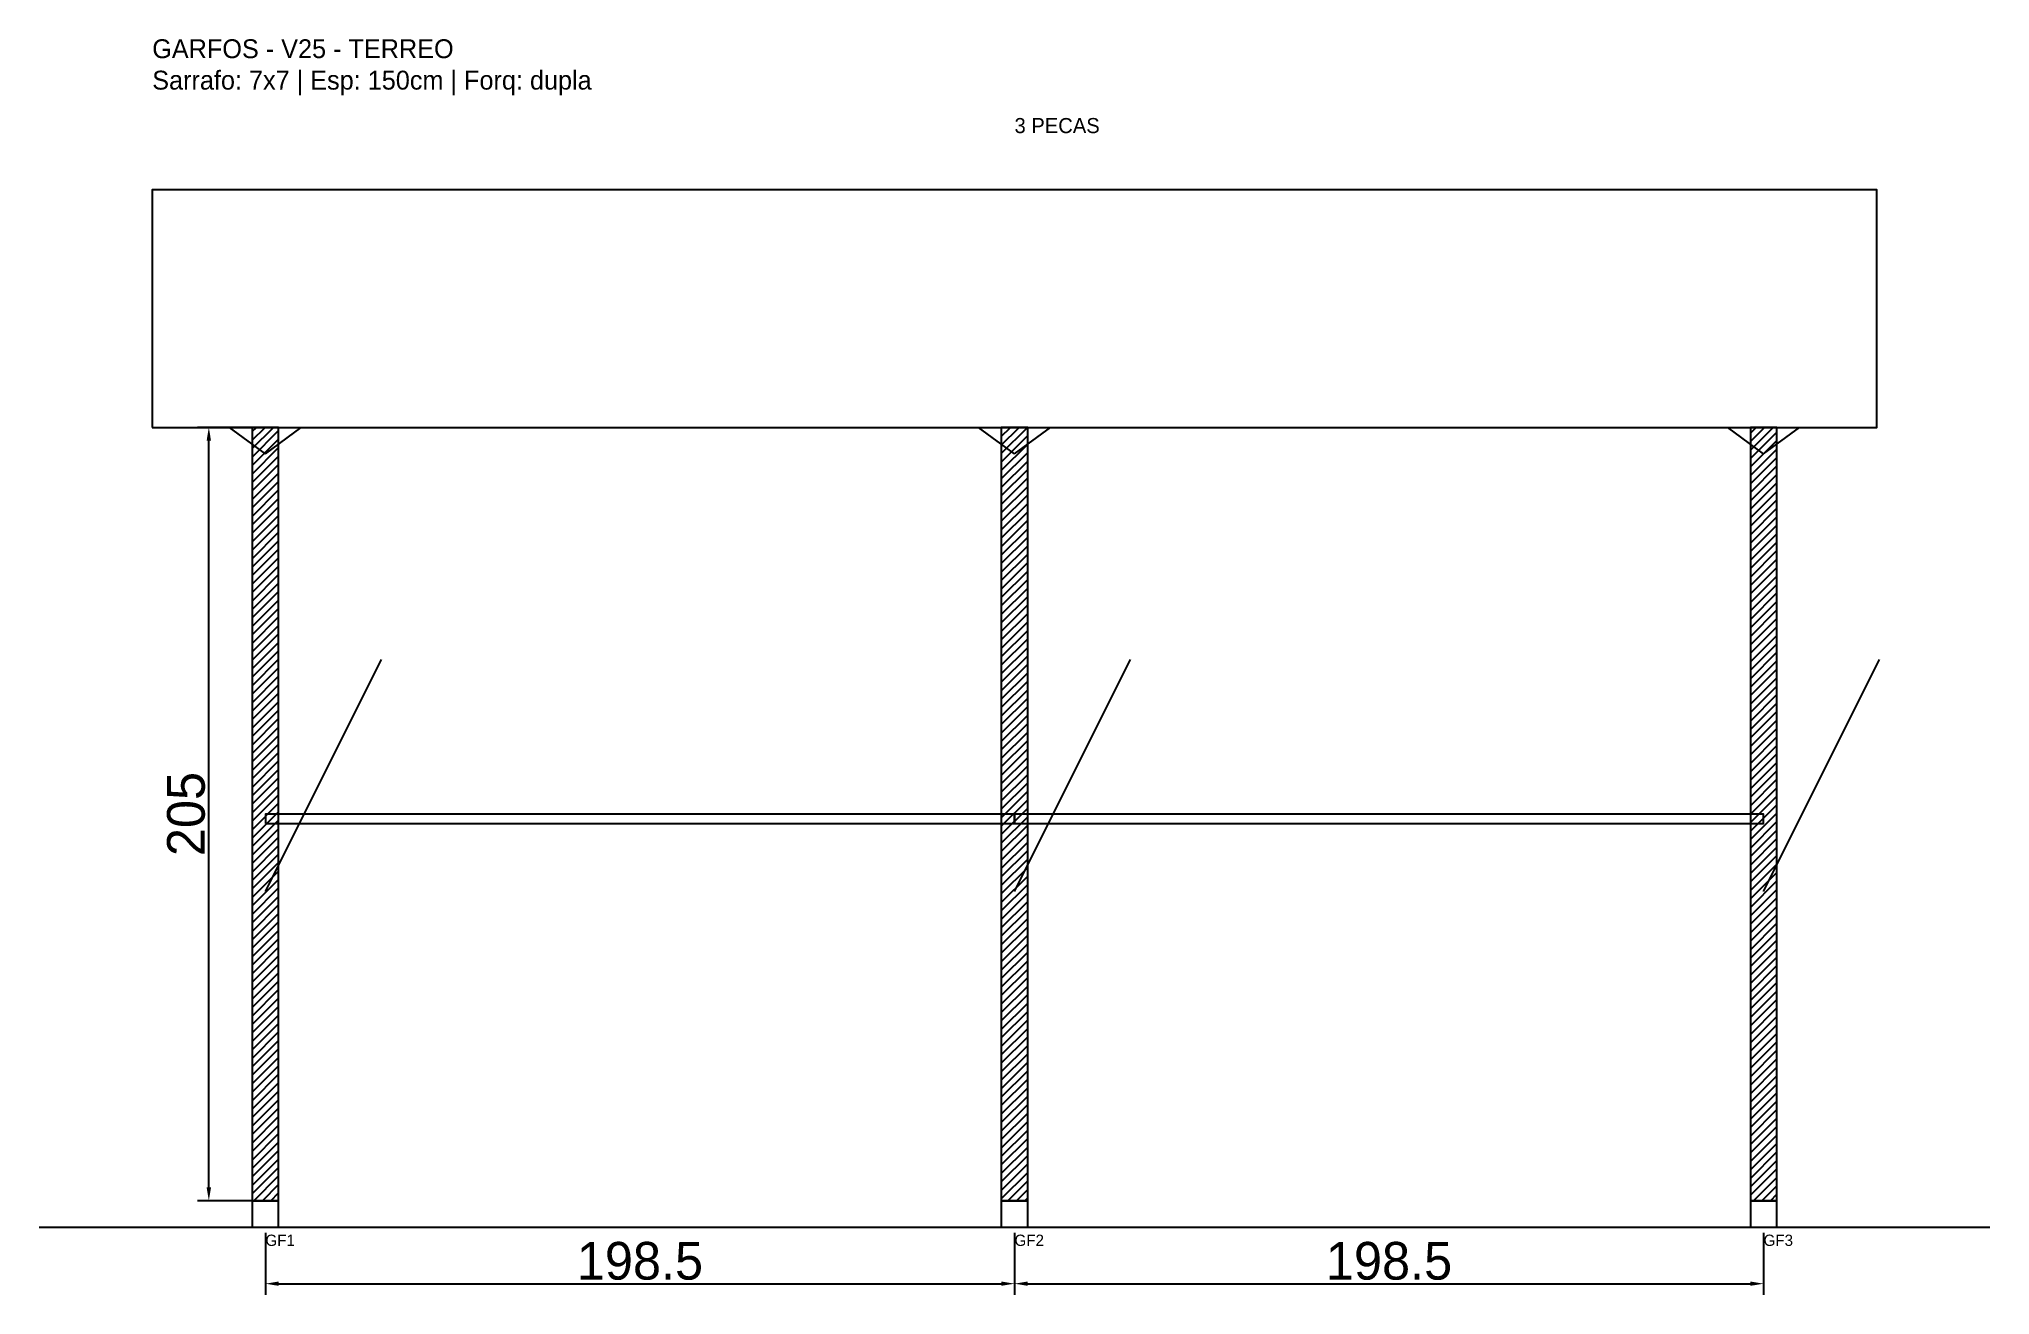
# Model space of a CAD drawing. Header units: metres. Extents: x -30 to 487, y -25 to 308.
import ezdxf

# ---------------------------------------------------------------- set-up
doc = ezdxf.new("R2010")
doc.units = ezdxf.units.M
for name, color, linetype in [('BARRA_ANCORAGEM', 1, 'Continuous'), ('COTA', 241, 'Continuous'), ('GARFOS OK', 3, 'Continuous'), ('NOME DA VIGA', 6, 'Continuous'), ('SARR_7x7', 40, 'Continuous'), ('TIRAS REESCORAMENTO', 252, 'Continuous'), ('VIGAS', 3, 'Continuous')]:
    doc.layers.add(name, color=color, linetype=linetype)
doc.dimstyles.new('EZ DXF', dxfattribs={"dimtxt": 10, "dimasz": 3.5, "dimexe": 3, "dimexo": 1.5, "dimgap": 1, "dimtad": 1, "dimdec": 1, "dimdsep": 46, "dimcen": 2.5, "dimazin": 3, "dimtfac": 1, "dimtmove": 0, "dimatfit": 3})

msp = doc.modelspace()

# ---------------------------------------------------------------- hatches: boundary and pattern name
at = {"layer": 'COTA'}
h = msp.add_hatch(dxfattribs=at)
h.set_pattern_fill('ANSI31', scale=0.5)
h.paths.add_polyline_path([(26.5, 0), (33.5, 0), (33.5, 205), (26.5, 205)])
h = msp.add_hatch(dxfattribs=at)
h.set_pattern_fill('ANSI31', scale=0.5)
h.paths.add_polyline_path([(225, 0), (232, 0), (232, 205), (225, 205)])
h = msp.add_hatch(dxfattribs=at)
h.set_pattern_fill('ANSI31', scale=0.5)
h.paths.add_polyline_path([(423.5, 0), (430.5, 0), (430.5, 205), (423.5, 205)])

# ---------------------------------------------------------------- linework, layer by layer
at = {"layer": 'BARRA_ANCORAGEM'}
for p, q in [((30, 82), (60.75, 143.5)), ((228.5, 82), (259.25, 143.5)), ((427, 82), (457.75, 143.5))]:
    msp.add_line(p, q, dxfattribs=at)
at = {"layer": 'GARFOS OK'}
for p, q in [((30, 198), (20.5, 205)), ((20.5, 205), (39.5, 205)), ((30, 198), (39.5, 205)), ((228.5, 198), (219, 205)), ((219, 205), (238, 205)), ((228.5, 198), (238, 205)), ((427, 198), (417.5, 205)), ((417.5, 205), (436.5, 205)), ((427, 198), (436.5, 205))]:
    msp.add_line(p, q, dxfattribs=at)
at = {"layer": 'GARFOS OK', "linetype": 'CONTINUOUS'}
msp.add_line((-30, -7), (487, -7), dxfattribs=at)
at = {"layer": 'GARFOS OK'}
for points in [[(26.5, 0), (33.5, 0), (33.5, 205), (26.5, 205), (26.5, 0)], [(225, 0), (232, 0), (232, 205), (225, 205), (225, 0)], [(423.5, 0), (430.5, 0), (430.5, 205), (423.5, 205), (423.5, 0)]]:
    msp.add_lwpolyline(points, dxfattribs=at)
at = {"layer": 'SARR_7x7'}
for points in [[(26.5, -7), (33.5, -7), (33.5, 0), (26.5, 0), (26.5, -7)], [(225, -7), (232, -7), (232, 0), (225, 0), (225, -7)], [(423.5, -7), (430.5, -7), (430.5, 0), (423.5, 0), (423.5, -7)]]:
    msp.add_lwpolyline(points, dxfattribs=at)
at = {"layer": 'TIRAS REESCORAMENTO'}
for points in [[(30, 100), (228.5, 100), (228.5, 102.5), (30, 102.5), (30, 100)], [(228.5, 100), (427, 100), (427, 102.5), (228.5, 102.5), (228.5, 100)]]:
    msp.add_lwpolyline(points, dxfattribs=at)
at = {"layer": 'VIGAS'}
msp.add_lwpolyline([(0, 205), (457, 205), (457, 268), (0, 268), (0, 205)], dxfattribs=at)

# ---------------------------------------------------------------- texts
at = {"layer": 'NOME DA VIGA'}
for s, height, p in [('3 PECAS', 4, (228.5, 283)), ('GF1', 3, (30, -12)), ('GF2', 3, (228.5, -12)), ('GF3', 3, (427, -12))]:
    msp.add_text(s, height=height, dxfattribs=at).set_placement(p)
at = {"layer": 'NOME DA VIGA', "insert": (0, 293), "char_height": 5, "attachment_point": 7}
msp.add_mtext('GARFOS - V25 - TERREO\\PSarrafo: 7x7 | Esp: 150cm | Forq: dupla', dxfattribs=at)

# ---------------------------------------------------------------- dimensions: what is measured, and where the dimension line sits
at = {"layer": 'COTA'}
msp.add_linear_dim(base=(15, 0), p1=(30, 0), p2=(30, 205), angle=90, dimstyle='EZ DXF', dxfattribs=at).render()
for base, p1, p2 in [((30, -22), (30, -7), (228.5, -7)), ((228.5, -22), (228.5, -7), (427, -7))]:
    msp.add_linear_dim(base=base, p1=p1, p2=p2, dimstyle='EZ DXF', dxfattribs=at).render()

doc.saveas('drawing.dxf')
